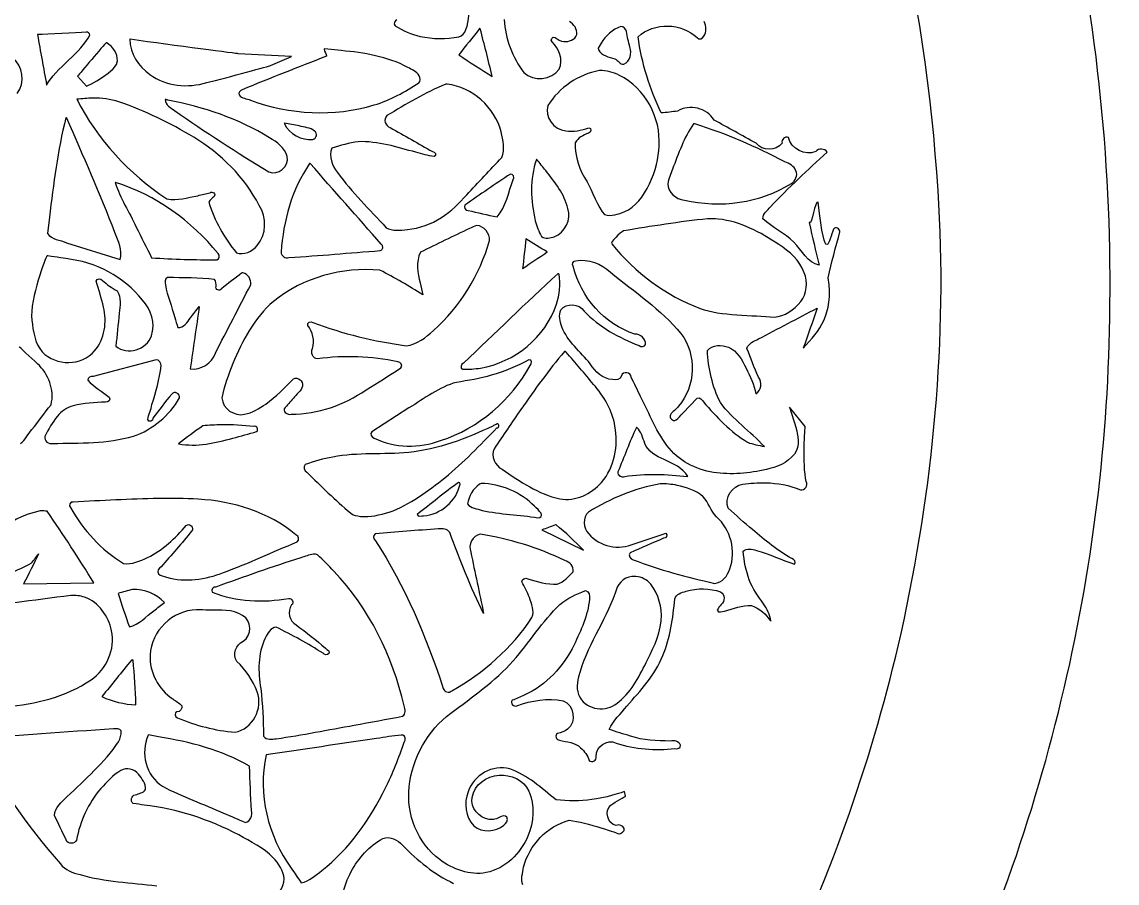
# Model space of a CAD drawing. Extents: x -3 to 431, y -1 to 430.
# Drawn here: x 299.1 to 430.6, y 142.6 to 246 of the extents above; entities that cross this region are included whole.
import ezdxf

# ---------------------------------------------------------------- set-up
doc = ezdxf.new("R2010")
doc.units = 0
doc.layers.add('Copie_de_Calque_1', color=7, linetype='CONTINUOUS')

msp = doc.modelspace()

# ---------------------------------------------------------------- linework, layer by layer
at = {"layer": 'Copie_de_Calque_1', "color": 7}
for points in [[(306.84494, 244.77928)], [(371.04807, 245.44134)], [(368.48556, 240.15627)], [(350.02857, 238.53118)], [(307.66525, 236.8633)], [(316.34299, 236.6797)], [(304.42893, 234.49609)], [(379.79025, 233.77352)], [(357.79807, 227.74412)], [(381.47585, 222.37502)], [(352.88397, 221.2053)], [(325.51682, 215.84009)], [(359.259, 216.41819)], [(363.50121, 215.78735)], [(315.26096, 205.43571)], [(360.02463, 205.45331)], [(364.28049, 206.44355)], [(323.09103, 197.66422)], [(355.68674, 197.50407)], [(351.57932, 190.72286)], [(354.10471, 190.51782)], [(375.79028, 190.56268)], [(315.52463, 188.8068)], [(301.34688, 187.32243)], [(349.14184, 185.17598)], [(334.13791, 182.133)], [(372.37619, 179.45332)], [(312.42502, 177.90063)], [(305.03635, 177.17016)], [(320.10276, 175.42392)], [(312.30393, 169.42189)], [(310.12033, 161.15632)], [(344.67502, 160.41408)]]:
    msp.add_lwpolyline(points, close=True, dxfattribs=at)
for points in [[(354.17307, 245.18748), (354.12817, 245.20118), (354.10275, 245.1992)], [(309.32346, 243.48825), (309.28246, 243.49225), (309.24533, 243.48435)], [(312.15939, 243.92185), (312.11643, 243.91989)], [(328.9758, 240.76755), (331.53192, 241.83773), (325.11927, 242.18201)], [(337.49432, 242.55436), (335.48357, 242.76364), (335.4465, 242.73239)], [(305.8258, 239.48461), (306.90653, 238.27209)], [(330.64963, 233.834), (330.66135, 233.78713)], [(333.76291, 228.99998), (333.72381, 229.01368), (333.68869, 229.00779)], [(360.96603, 229.48826), (360.93483, 229.49826), (360.91916, 229.49607)], [(310.36838, 226.74606), (310.35861, 226.74216)], [(302.4409, 222.55289), (302.20627, 220.61721)], [(304.50786, 219.50858), (310.95432, 217.48244)], [(302.19455, 217.92399), (302.10275, 217.85177)], [(315.26096, 205.43571), (307.69455, 203.44743)], [(378.50015, 199.03946), (380.23655, 200.83202)], [(345.61954, 199.67599), (341.15353, 196.8166)], [(393.19125, 197.42887), (391.30685, 199.75351), (392.09825, 197.23282)], [(372.97189, 197.34391), (372.93283, 197.34)], [(363.27072, 185.62911), (363.23552, 185.63311), (363.20236, 185.62911)], [(361.57541, 185.0295), (366.56369, 182.592)], [(299.32735, 178.55682), (307.78048, 178.6701)], [(315.53195, 160.20173), (314.33908, 160.42388), (314.30393, 160.38872)], [(371.60893, 153.08786), (371.50737, 153.62302)]]:
    msp.add_lwpolyline(points, dxfattribs=at)
for points in [[(429.72255, 208.86868), (430.63995, 244.04867), (423.09655, 279.52236), (407.24865, 310.98947)], [(409.13759, 225.77865), (407.66838, 249.26327), (402.16116, 272.685), (392.49344, 294.20397)], [(352.4389, 245.07424), (352.89418, 246.16317), (352.93878, 247.42682), (352.5227, 248.53508)], [(344.16916, 246.26551), (343.88566, 246.1649), (343.7203, 245.77384), (343.9758, 245.55262)], [(357.03054, 246.28444), (357.20522, 243.99595), (358.00437, 241.73162), (359.41534, 239.91289)], [(365.75388, 244.4789), (365.88498, 245.14112), (365.39152, 245.72759), (364.87329, 246.06846)], [(373.1213, 244.23037), (375.05856, 245.9854), (378.33075, 245.91855), (380.21315, 244.11318)], [(381.01275, 244.28873), (381.39885, 244.79883), (381.31245, 245.50687), (381.07275, 246.06045)], [(306.84494, 244.77928), (305.60992, 244.64017), (302.25206, 244.57035), (301.01343, 244.47264)], [(307.28049, 244.41795), (307.31749, 244.65361), (307.05053, 244.80542), (306.84494, 244.77928)], [(343.9758, 245.55262), (344.88809, 244.95858), (345.89686, 244.49987), (346.96487, 244.26789)], [(354.10275, 245.1992), (353.25439, 244.15929), (352.41733, 243.11004), (351.6008, 242.0449)], [(351.60573, 244.23089), (352.01762, 244.33079), (352.35009, 244.65864), (352.4389, 245.07424)], [(355.60861, 239.43357), (355.15251, 241.35706), (354.67142, 243.27453), (354.17307, 245.18748)], [(371.04807, 245.44134), (370.04447, 245.11113), (369.24357, 244.32053), (368.68796, 243.44001)], [(371.74249, 244.84981), (371.64379, 245.14452), (371.39584, 245.47473), (371.04807, 245.44134)], [(372.13986, 242.99993), (371.95912, 243.6054), (371.85307, 244.23023), (371.74249, 244.84981)], [(301.01343, 244.47264), (301.37736, 242.45831), (301.74129, 240.44399), (302.10522, 238.42967)], [(302.10522, 238.42967), (303.17703, 240.39837), (306.34603, 242.37958), (307.28049, 244.41795)], [(309.24533, 243.48435), (308.45202, 242.62871), (305.8258, 239.48461), (305.8258, 239.48461)], [(310.62685, 241.34269), (310.60665, 242.21897), (310.09262, 243.06667), (309.32346, 243.48825)], [(312.11643, 243.91989), (312.08073, 242.20776), (313.1432, 240.65204), (314.49644, 239.68613)], [(325.11927, 242.18201), (325.11927, 242.18201), (317.3613, 243.16551), (312.15939, 243.92185)], [(346.96487, 244.26789), (348.48563, 243.9168), (350.07847, 243.94356), (351.60573, 244.23089)], [(362.79807, 243.59564), (362.56638, 243.84012), (362.82327, 244.31369), (363.15194, 244.12041)], [(363.64572, 240.33978), (364.16226, 241.45707), (363.67912, 242.8089), (362.79807, 243.59564)], [(363.15194, 244.12041), (363.50279, 243.96818), (363.78974, 243.64541), (364.20041, 243.6601)], [(364.20041, 243.6601), (364.8086, 243.579), (365.5683, 243.83946), (365.75388, 244.4789)], [(368.68796, 243.44001), (368.5851, 243.18787), (368.25253, 242.90493), (368.36096, 242.6427)], [(375.9045, 235.07217), (374.50433, 237.95447), (373.57863, 241.06049), (373.1213, 244.23037)], [(380.21315, 244.11318), (380.41755, 243.79799), (380.88655, 244.00323), (381.01275, 244.28873)], [(335.4465, 242.73239), (335.4157, 242.41618), (335.7799, 242.20266), (335.70822, 241.88083)], [(345.47775, 240.54889), (343.01872, 241.84121), (340.23534, 242.32164), (337.49432, 242.55436)], [(351.6008, 242.0449), (352.93674, 241.17446), (354.27268, 240.30402), (355.60861, 239.43357)], [(368.36096, 242.6427), (368.79207, 241.96878), (369.61713, 241.74699), (370.34885, 241.57024)], [(371.40939, 240.92376), (372.18965, 241.25217), (372.40165, 242.26051), (372.13986, 242.99993)], [(298.58527, 237.40627), (299.61197, 238.69679), (299.24756, 240.74116), (297.98524, 241.74199)], [(306.90653, 238.27209), (306.90653, 238.27209), (310.78146, 240.19141), (310.62685, 241.34269)], [(321.33119, 238.73171), (323.90152, 239.32485), (328.9758, 240.76755), (328.9758, 240.76755)], [(335.70822, 241.88083), (332.32952, 240.56037), (328.93898, 239.26655), (325.60009, 237.84806)], [(370.34885, 241.57024), (370.72349, 241.3925), (370.93865, 240.87252), (371.40939, 240.92376)], [(314.49644, 239.68613), (316.44563, 238.28254), (319.06861, 238.01467), (321.33119, 238.73171)], [(346.83972, 239.5435), (346.55933, 240.06874), (345.95792, 240.25891), (345.47775, 240.54889)], [(346.79552, 238.6852), (347.0685, 238.86213), (346.97135, 239.29672), (346.83972, 239.5435)], [(359.41534, 239.91289), (360.58993, 238.80587), (362.72163, 239.00841), (363.64572, 240.33978)], [(368.48557, 240.15627), (365.94314, 239.72748), (363.65116, 238.12976), (362.28439, 235.9551)], [(370.88399, 239.59182), (370.13809, 239.94987), (369.31836, 240.18089), (368.48556, 240.15627)], [(375.64289, 231.06778), (375.88751, 234.50126), (373.99674, 238.0539), (370.88399, 239.59182)], [(341.44736, 236.03226), (343.36515, 236.60983), (345.13091, 237.58703), (346.79552, 238.6852)], [(350.02853, 238.53127), (347.54993, 237.5221), (345.2629, 236.11764), (342.96799, 234.75588)], [(350.19459, 238.53518), (350.13929, 238.53418), (350.08391, 238.53218), (350.02857, 238.53118)], [(356.6963, 232.80754), (355.90305, 235.76372), (353.24952, 238.16189), (350.19459, 238.53518)], [(307.66525, 236.8633), (307.02528, 236.8319), (306.38748, 236.7678), (305.74924, 236.71291)], [(305.74924, 236.71291), (308.22912, 231.88363), (311.98555, 227.70825), (316.56174, 224.78127)], [(310.78779, 236.4293), (309.77683, 236.7275), (308.72056, 236.88994), (307.66525, 236.8633)], [(316.68283, 236.6133), (316.57292, 236.6455), (316.46062, 236.7024), (316.34299, 236.6797)], [(325.60009, 237.84806), (325.35369, 237.78136), (325.03736, 237.50259), (325.23166, 237.23435)], [(325.23166, 237.23435), (325.55857, 236.81637), (326.14166, 236.82249), (326.58557, 236.5974)], [(319.76905, 232.15371), (316.92923, 233.87427), (313.92352, 235.33365), (310.78779, 236.4293)], [(316.34299, 236.67971), (316.35859, 236.0304), (317.01168, 235.70866), (317.46914, 235.37226)], [(328.86838, 232.09768), (325.15224, 234.3853), (320.95806, 235.81141), (316.68283, 236.6133)], [(326.58557, 236.5974), (331.32099, 234.90351), (336.60789, 234.56494), (341.44736, 236.03226)], [(362.28439, 235.9551), (361.86411, 234.57625), (363.02436, 233.03983), (364.43478, 232.94338)], [(382.25415, 234.22451), (381.39185, 235.67352), (379.29315, 236.18114), (377.86155, 235.29287)], [(304.42893, 234.49611), (303.42331, 230.58009), (302.95756, 226.55491), (302.4409, 222.55289)], [(304.53439, 234.44729), (304.51149, 234.47949), (304.47239, 234.51769), (304.42893, 234.49609)], [(310.31641, 220.73187), (308.50383, 225.35121), (306.52502, 229.9026), (304.53439, 234.44729)], [(317.46914, 235.37226), (321.15626, 232.77989), (324.95949, 230.35793), (328.79611, 227.99416)], [(342.96799, 234.75588), (342.48565, 234.33673), (342.78892, 233.4741), (343.37424, 233.32814)], [(377.86155, 235.29287), (377.21005, 235.21247), (376.55899, 235.12564), (375.9045, 235.07217)], [(387.29125, 231.44131), (385.61225, 232.36904), (383.93315, 233.29678), (382.25415, 234.22451)], [(332.44575, 233.52568), (331.85072, 233.64899), (331.24938, 233.73752), (330.64963, 233.834)], [(330.66135, 233.78713), (331.26406, 232.52516), (332.70867, 231.77165), (334.08713, 231.89455)], [(334.28787, 232.9031), (333.78248, 233.35198), (333.06087, 233.33458), (332.44575, 233.52568)], [(334.08713, 231.89455), (334.50794, 232.00758), (334.69032, 232.65473), (334.28787, 232.9031)], [(343.37424, 233.32814), (345.06482, 232.36788), (346.75427, 231.40564), (348.4426, 230.44143)], [(356.7551, 229.7383), (357.19599, 230.71674), (356.90433, 231.81025), (356.6963, 232.80754)], [(364.43478, 232.94338), (365.36851, 232.77539), (366.32275, 232.98338), (367.20041, 233.30471)], [(367.20041, 233.30471), (367.54997, 233.27601), (367.52222, 232.65946), (367.17501, 232.65236)], [(379.79025, 233.77343), (378.63745, 232.11697), (377.98515, 230.1885), (377.24755, 228.32778)], [(379.95825, 233.76952), (379.90225, 233.77552), (379.84635, 233.77552), (379.79025, 233.77352)], [(390.73745, 229.21372), (387.27425, 231.01647), (383.68465, 232.59403), (379.95825, 233.76952)], [(327.62624, 223.96416), (325.90929, 227.41001), (323.02565, 230.16034), (319.76905, 232.15371)], [(330.98947, 229.83205), (330.7264, 230.89976), (329.76731, 231.57672), (328.86838, 232.09768)], [(339.52375, 231.63079), (338.44238, 231.49222), (337.39755, 231.16784), (336.35666, 230.85549)], [(346.45869, 230.35805), (344.1892, 230.95687), (341.89941, 231.71313), (339.52375, 231.63079)], [(365.58516, 231.49416), (365.48123, 229.81991), (366.11419, 228.18279), (367.00118, 226.79104)], [(367.17501, 232.65236), (366.5612, 232.4183), (365.88943, 232.11726), (365.58516, 231.49416)], [(390.41235, 231.44731), (389.68725, 230.47051), (388.01955, 230.46598), (387.29125, 231.44131)], [(391.18185, 232.1309), (390.78075, 232.32108), (390.26865, 231.86923), (390.41235, 231.44731)], [(394.46895, 230.43559), (393.16575, 229.88191), (391.48575, 230.74784), (391.18185, 232.1309)], [(336.35666, 230.85549), (335.93996, 229.85505), (336.38866, 228.73281), (337.03291, 227.93949)], [(348.65158, 229.83791), (347.89873, 229.90331), (347.1945, 230.20487), (346.45869, 230.35805)], [(348.4426, 230.44143), (348.75137, 230.49343), (348.9973, 229.95166), (348.65158, 229.83791)], [(371.53115, 223.23573), (373.98004, 224.26055), (375.59737, 228.4401), (375.64289, 231.06778)], [(389.02475, 223.80091), (391.16535, 226.11255), (393.50245, 228.22958), (395.82055, 230.35939)], [(395.82055, 230.35939), (395.55395, 230.83215), (394.78785, 230.87474), (394.46895, 230.43559)], [(328.79611, 227.99416), (329.8931, 227.54336), (331.27498, 228.65965), (330.98947, 229.83205)], [(333.68869, 229.00779), (331.54638, 225.88552), (330.51461, 222.11628), (330.26877, 218.36717)], [(342.29611, 219.34373), (339.43604, 222.54861), (336.60145, 225.77605), (333.76291, 228.99998)], [(352.54761, 225.2644), (353.95749, 226.74874), (355.34691, 228.25235), (356.7551, 229.7383)], [(360.91916, 229.49607), (360.104, 227.13681), (360.19774, 224.547), (360.78684, 222.14784)], [(362.04228, 228.15786), (361.68657, 228.60379), (361.32711, 229.04667), (360.96603, 229.48826)], [(392.07735, 228.1289), (391.85745, 228.70462), (391.27805, 229.00514), (390.73745, 229.21372)], [(337.03291, 227.93949), (338.78683, 225.56292), (340.87453, 223.46448), (342.88205, 221.30666)], [(357.79807, 227.74412), (355.96124, 226.53085), (354.15427, 225.27339), (352.34103, 224.02537)], [(358.13986, 227.08201), (358.33238, 227.32615), (358.14786, 227.81945), (357.79807, 227.74412)], [(364.68719, 223.61507), (364.29684, 225.36649), (363.10455, 226.76778), (362.04228, 228.15786)], [(377.24755, 228.32778), (377.05055, 227.7503), (376.78713, 227.18329), (376.68701, 226.58062)], [(391.52855, 226.61522), (392.00655, 226.933), (392.35495, 227.57009), (392.07735, 228.1289)], [(310.35861, 226.74216), (310.91788, 224.83674), (312.06177, 223.18497), (312.86574, 221.38461)], [(322.68869, 218.19333), (319.52585, 222.15401), (315.20923, 225.21214), (310.36838, 226.74606)], [(356.20041, 222.58982), (357.27295, 223.87027), (357.56265, 225.56088), (358.13986, 227.08201)], [(367.00118, 226.79104), (367.58517, 225.93028), (368.30342, 223.57996), (369.08907, 222.9008)], [(376.68701, 226.58062), (376.70491, 225.53749), (377.67415, 224.69466), (378.68085, 224.62694)], [(378.68085, 224.62694), (383.00145, 223.6143), (387.74275, 224.25833), (391.52855, 226.61522)], [(316.56174, 224.78127), (317.80258, 224.49538), (319.04203, 224.93684), (320.25704, 225.14839)], [(320.25704, 225.14839), (320.74937, 225.26095), (321.2407, 225.37773), (321.73166, 225.49611)], [(322.20822, 225.03908), (322.00286, 224.81816), (321.65796, 224.69113), (321.59103, 224.36721)], [(321.73166, 225.49611), (321.98247, 225.78269), (322.49133, 225.29972), (322.20822, 225.03908)], [(349.51633, 222.52164), (350.67447, 223.25726), (351.64641, 224.23959), (352.54761, 225.2644)], [(404.70261, 172.61299), (408.54354, 190.03299), (410.32295, 208.01789), (409.13759, 225.77865)], [(321.59103, 224.36721), (322.26154, 222.14317), (323.43526, 220.09082), (324.90158, 218.2969)], [(327.37599, 219.15558), (328.54054, 220.4593), (328.56398, 222.5289), (327.62624, 223.96416)], [(352.34103, 224.02537), (352.14274, 223.77136), (352.39243, 223.33795), (352.71213, 223.38475)], [(363.05586, 220.22793), (364.34486, 220.72711), (365.14737, 222.28837), (364.68719, 223.61507)], [(388.11355, 222.38673), (388.06955, 223.01412), (388.67785, 223.36947), (389.02475, 223.80091)], [(394.74625, 224.37847), (394.35755, 224.55597), (394.01795, 221.64525), (393.68575, 221.91017)], [(396.58815, 221.14647), (396.05425, 219.84934), (395.62595, 216.37695), (394.74625, 224.37847)], [(345.4204, 221.07689), (346.87129, 221.24606), (348.2972, 221.70554), (349.51633, 222.52164)], [(352.71213, 223.38475), (353.87123, 223.10391), (355.03636, 222.84908), (356.20041, 222.58982)], [(369.08907, 222.9008), (369.90527, 222.58259), (370.75872, 222.9717), (371.53115, 223.23573)], [(381.47585, 222.37499), (378.08645, 222.0173), (374.72087, 221.47265), (371.35861, 220.92187)], [(382.75445, 222.33392), (382.33005, 222.37662), (381.90205, 222.38612), (381.47585, 222.37502)], [(390.00605, 219.28542), (387.82745, 220.76017), (385.41305, 222.06287), (382.75445, 222.33392)], [(391.82735, 219.56741), (390.70075, 220.66309), (389.24005, 221.29105), (388.11355, 222.38673)], [(312.86574, 221.38461), (313.48185, 220.15614), (314.09797, 218.92766), (314.71408, 217.69919)], [(342.88205, 221.30666), (343.65452, 220.88616), (344.5796, 220.97861), (345.4204, 221.07689)], [(352.884, 221.2053), (350.91223, 220.27991), (348.95737, 219.31922), (346.99924, 218.36545)], [(353.7414, 221.57444), (353.45559, 221.45139), (353.16978, 221.32834), (352.88397, 221.2053)], [(355.27655, 219.75217), (355.35585, 220.63518), (354.63214, 221.5146), (353.7414, 221.57444)], [(360.78684, 222.14784), (360.97036, 221.4951), (361.18078, 220.82854), (361.54587, 220.25633)], [(371.35861, 220.92187), (371.03967, 220.76363), (369.67851, 219.51391), (369.97884, 219.35875)], [(393.68575, 221.91017), (394.01915, 220.19424), (394.46015, 218.50201), (394.87525, 216.8047)], [(397.36355, 220.81054), (397.39155, 221.18571), (396.83615, 221.45392), (396.58815, 221.14647)], [(302.20627, 220.61721), (302.74853, 219.88707), (303.72148, 219.81976), (304.50786, 219.50858)], [(310.95432, 217.48244), (311.24925, 218.60709), (310.70435, 219.70358), (310.31641, 220.73187)], [(348.57786, 208.97937), (351.77066, 211.83956), (354.11947, 215.62557), (355.27655, 219.75217)], [(359.66135, 219.97288), (359.52723, 218.78798), (359.39312, 217.60308), (359.259, 216.41819)], [(362.21213, 218.39475), (361.36187, 218.92079), (360.51161, 219.44683), (359.66135, 219.97288)], [(361.54587, 220.25633), (361.97085, 219.88925), (362.57839, 220.08795), (363.05586, 220.22793)], [(395.96315, 215.30663), (396.36345, 217.15753), (396.85825, 218.98605), (397.36355, 220.81054)], [(324.90158, 218.2969), (325.8044, 217.95874), (326.78905, 218.46731), (327.37599, 219.15558)], [(330.26877, 218.36717), (330.25977, 217.90247), (330.79369, 217.58222), (331.21153, 217.74527)], [(331.21153, 217.74527), (334.86216, 217.92885), (338.5004, 218.29032), (342.14572, 218.55076)], [(342.14572, 218.55076), (342.51169, 218.59356), (342.61294, 219.16659), (342.29611, 219.34373)], [(346.99924, 218.36545), (346.42559, 217.21062), (346.62644, 215.86368), (346.96014, 214.67014)], [(359.259, 216.41819), (360.24338, 217.07704), (361.22775, 217.7359), (362.21213, 218.39475)], [(369.97884, 219.35875), (372.76901, 215.92418), (376.42048, 213.13944), (380.59605, 211.6228)], [(393.07145, 215.90394), (392.54305, 217.38481), (391.31415, 218.482), (390.00605, 219.28542)], [(394.87525, 216.8047), (393.48465, 217.08005), (392.79425, 218.60983), (391.82735, 219.56741)], [(302.10275, 217.85177), (302.10275, 217.85177), (300.04112, 212.84842), (300.33984, 210.20815)], [(304.42224, 217.59827), (303.68015, 217.71008), (302.19455, 217.92399), (302.19455, 217.92399)], [(313.62453, 212.60274), (311.41879, 215.44808), (307.97443, 217.20095), (304.42224, 217.59827)], [(314.71408, 217.69919), (317.31976, 217.50041), (319.93416, 217.46975), (322.54611, 217.44138)], [(322.54611, 217.44138), (322.88262, 217.49768), (322.96311, 218.01126), (322.68869, 218.19333)], [(365.34786, 216.67577), (365.1435, 216.90748), (365.32146, 217.38283), (365.65841, 217.32421)], [(365.65841, 217.32421), (367.15987, 217.63037), (368.71981, 216.99303), (369.79609, 215.95139)], [(325.51682, 215.84008), (324.70179, 215.22662), (323.89972, 214.5963), (323.09689, 213.96704)], [(325.68478, 215.90649), (325.62878, 215.88439), (325.57281, 215.86219), (325.51682, 215.84009)], [(326.61447, 214.45532), (326.71407, 215.07808), (326.29085, 215.73504), (325.68478, 215.90649)], [(342.13007, 216.20139), (337.60678, 216.60647), (332.88746, 215.33871), (329.34183, 212.45924)], [(347.29022, 213.24631), (345.60225, 214.28561), (343.90604, 215.31742), (342.13007, 216.20139)], [(363.50119, 215.78738), (359.66574, 212.2757), (355.94992, 208.63691), (352.17697, 205.05886)], [(363.32138, 212.11503), (363.7126, 213.27491), (363.81514, 214.52831), (363.63793, 215.73855)], [(363.63793, 215.73855), (363.61243, 215.78725), (363.54933, 215.79355), (363.50121, 215.78735)], [(372.74435, 208.53905), (369.08445, 209.71849), (366.22947, 212.95413), (365.34786, 216.67577)], [(369.79609, 215.95139), (372.70908, 213.61295), (375.8598, 211.49599), (378.26195, 208.59569)], [(392.65125, 212.42862), (393.38615, 213.41004), (393.54775, 214.77478), (393.07145, 215.90394)], [(308.05783, 214.89474), (308.12493, 215.23304), (308.65869, 215.28199), (308.81174, 214.98454)], [(308.94208, 211.7835), (308.72008, 212.84032), (308.33341, 213.85222), (308.05783, 214.89474)], [(308.81174, 214.98454), (309.33876, 214.48701), (309.95136, 214.0948), (310.56174, 213.70914)], [(316.62619, 215.32836), (316.25883, 215.2036), (316.32338, 214.73327), (316.37941, 214.43313)], [(316.37941, 214.43313), (316.59322, 213.09723), (317.15164, 211.85183), (317.48952, 210.54751)], [(322.28049, 215.10766), (320.40277, 215.31053), (318.51186, 215.29125), (316.62619, 215.32836)], [(322.45432, 214.22876), (322.43182, 214.52341), (322.50172, 214.87007), (322.28049, 215.10766)], [(322.36838, 206.2561), (323.78374, 208.98917), (325.19911, 211.72225), (326.61447, 214.45532)], [(346.96014, 214.67014), (347.07017, 214.19553), (347.1802, 213.72092), (347.29022, 213.24631)], [(392.96505, 206.84765), (394.90525, 209.01141), (396.59995, 210.76111), (395.96315, 215.30663)], [(310.56174, 213.70914), (311.11294, 212.92546), (310.922, 211.91952), (310.82736, 211.03336)], [(323.09689, 213.96704), (322.9351, 213.64071), (322.34129, 213.88184), (322.45432, 214.22876)], [(307.86579, 206.51748), (309.10117, 207.94049), (309.3695, 209.99324), (308.94208, 211.7835)], [(314.6926, 208.34), (315.20898, 209.81635), (314.6711, 211.49342), (313.62453, 212.60274)], [(320.43869, 211.86157), (320.07955, 209.36552), (319.71627, 206.87008), (319.34885, 204.37524)], [(319.37896, 210.47067), (319.7322, 210.9343), (320.08545, 211.39793), (320.43869, 211.86157)], [(329.34183, 212.45924), (327.06673, 210.47238), (325.59781, 207.75151), (324.47133, 204.98969)], [(354.21215, 204.45925), (358.30987, 205.15739), (361.98947, 208.15073), (363.32138, 212.11503)], [(363.83614, 211.4453), (364.52566, 212.30345), (366.04091, 212.21781), (366.63888, 211.29687)], [(389.47385, 210.5664), (390.74875, 210.6623), (391.85905, 211.47016), (392.65125, 212.42862)], [(310.82736, 211.03336), (310.69195, 209.71305), (310.55653, 208.39274), (310.42111, 207.07243)], [(317.48952, 210.54751), (317.61646, 210.13787), (317.74339, 209.72824), (317.87033, 209.3186)], [(317.87033, 209.3186), (318.57333, 209.31766), (319.01898, 209.9527), (319.37896, 210.47067)], [(363.95607, 209.42399), (363.71727, 210.06251), (363.60284, 210.78784), (363.83614, 211.4453)], [(366.63888, 211.29687), (368.4634, 209.40579), (370.79875, 208.07849), (373.24825, 207.17187)], [(380.59605, 211.6228), (382.99445, 210.70023), (386.91945, 210.83964), (389.47385, 210.5664)], [(387.58505, 207.95579), (389.92985, 209.18797), (392.27465, 210.42015), (394.61935, 211.65233)], [(394.61935, 211.65233), (394.08305, 210.04561), (393.53405, 208.44311), (392.96505, 206.84765)], [(300.33984, 210.20815), (300.49412, 208.87798), (300.67926, 207.44244), (301.58908, 206.39083)], [(333.45624, 209.57444), (333.34248, 209.91015), (333.85929, 210.18015), (334.08514, 209.9221)], [(334.04218, 206.79319), (334.32662, 207.74276), (334.06878, 208.80786), (333.45624, 209.57444)], [(334.08514, 209.9221), (337.69688, 208.57314), (341.46534, 207.65351), (345.28632, 207.1467)], [(367.39164, 204.96468), (366.19548, 206.40476), (364.67421, 207.64811), (363.95607, 209.42399)], [(310.42111, 207.07243), (311.78807, 205.95596), (314.16022, 206.65353), (314.6926, 208.34)], [(345.28632, 207.1467), (346.59388, 207.25333), (347.6335, 208.15312), (348.57786, 208.97937)], [(374.03341, 207.28905), (374.02841, 207.96006), (373.41201, 208.54906), (372.74435, 208.53905)], [(378.26195, 208.59569), (380.20355, 206.09312), (380.03865, 202.25395), (377.96595, 199.87788)], [(386.19755, 206.81054), (386.35165, 207.46258), (387.06495, 207.671), (387.58505, 207.95579)], [(406.32805, 117.16836), (420.85895, 145.46597), (429.04975, 177.0463), (429.72255, 208.86868)], [(300.99728, 204.98261), (300.27843, 205.67463), (298.80783, 207.02363), (298.80783, 207.02363)], [(301.58908, 206.39083), (303.21561, 204.67439), (306.32467, 204.69766), (307.86579, 206.51748)], [(334.64764, 205.55881), (334.07051, 205.57711), (333.75769, 206.32617), (334.04218, 206.79319)], [(364.49924, 206.38105), (364.44054, 206.43155), (364.35953, 206.48134), (364.28049, 206.44355)], [(373.24825, 207.17187), (373.4742, 206.97878), (373.90116, 206.99039), (374.03341, 207.28905)], [(381.45535, 206.5664), (382.06715, 207.28859), (383.16575, 207.29295), (383.98075, 206.95116)], [(383.01395, 200.31444), (382.03145, 202.24729), (381.54565, 204.40709), (381.45535, 206.5664)], [(383.98075, 206.95116), (385.04425, 206.50451), (385.63175, 205.43482), (386.08855, 204.43722)], [(387.59205, 203.37108), (387.06565, 204.49175), (386.64735, 205.6582), (386.19755, 206.81054)], [(315.86447, 204.72672), (315.81467, 205.03519), (315.6571, 205.49362), (315.26096, 205.43571)], [(319.34885, 204.37524), (320.63359, 204.16951), (321.95894, 205.03707), (322.36838, 206.2561)], [(344.2785, 205.2053), (341.12119, 205.87896), (337.84537, 206.0168), (334.64764, 205.55881)], [(344.64764, 204.47092), (344.90406, 204.73513), (344.64164, 205.24944), (344.2785, 205.2053)], [(360.02463, 205.45331), (358.58354, 204.68997), (357.0765, 204.04687), (355.50461, 203.60585)], [(364.28049, 206.44355), (362.40825, 204.23092), (360.71943, 201.87027), (359.0612, 199.4952)], [(360.17502, 204.77753), (360.42197, 204.92626), (360.38692, 205.51025), (360.02463, 205.45331)], [(367.77348, 202.49768), (366.69496, 203.80274), (365.59759, 205.09352), (364.49924, 206.38105)], [(302.63986, 200.0666), (303.10527, 201.84678), (302.32868, 203.77525), (300.99728, 204.98261)], [(314.76136, 200.07348), (315.22476, 201.59919), (315.66705, 203.14029), (315.86447, 204.72672)], [(324.47133, 204.98969), (323.94317, 203.64994), (323.41247, 202.28999), (323.16617, 200.868)], [(340.46746, 201.82923), (341.8674, 202.69941), (343.25672, 203.58646), (344.64764, 204.47092)], [(349.41916, 195.7541), (353.9781, 197.25068), (357.88255, 200.57173), (360.17502, 204.77753)], [(352.17697, 205.05886), (351.83339, 205.01266), (351.71127, 204.39942), (352.09887, 204.32644)], [(352.09887, 204.32644), (352.80375, 204.26684), (353.51407, 204.36154), (354.21215, 204.45925)], [(370.03426, 203.07254), (368.88481, 203.16734), (367.97208, 204.02622), (367.39164, 204.96468)], [(372.28927, 203.37694), (372.30037, 203.9728), (371.27064, 204.11167), (371.14279, 203.52147)], [(386.08855, 204.43722), (386.58955, 203.46649), (387.08135, 202.46525), (387.25805, 201.37694)], [(307.69455, 203.44743), (307.4155, 203.47573), (307.00802, 203.33246), (307.04025, 202.99039)], [(307.04025, 202.99039), (307.7992, 202.18255), (308.80189, 201.67165), (309.63791, 200.95524)], [(328.43684, 200.14062), (329.65953, 201.00066), (330.66625, 202.11916), (331.73597, 203.14956)], [(331.73597, 203.14956), (332.26465, 203.48117), (332.99128, 202.88317), (332.82147, 202.29514)], [(351.328, 202.74482), (349.2085, 202.18349), (347.46277, 200.79535), (345.61954, 199.67599)], [(355.50461, 203.60585), (354.13769, 203.20873), (352.73454, 202.94943), (351.328, 202.74482)], [(371.14279, 203.52147), (371.00228, 203.06754), (370.43974, 202.96994), (370.03426, 203.07254)], [(373.43291, 201.04108), (373.05486, 201.82125), (372.67234, 202.59923), (372.28927, 203.37694)], [(387.25805, 201.37694), (387.93305, 201.76858), (388.05975, 202.77294), (387.59205, 203.37108)], [(317.12814, 201.33219), (316.31507, 200.4161), (315.61776, 199.40705), (314.88205, 198.42985)], [(318.05393, 200.88102), (318.22156, 201.3771), (317.4132, 201.77642), (317.12814, 201.33219)], [(331.47772, 198.92991), (334.68859, 198.89911), (337.82297, 200.05454), (340.46746, 201.82923)], [(332.82147, 202.29514), (332.70209, 201.66791), (332.10113, 201.3267), (331.74683, 200.84215)], [(370.3533, 197.50262), (370.025, 199.38354), (369.0275, 201.08277), (367.77348, 202.49768)], [(300.35271, 197.07249), (301.12803, 198.06058), (301.8809, 199.06596), (302.63986, 200.0666)], [(305.28635, 199.92789), (304.54411, 199.72165), (303.8764, 199.28362), (303.40353, 198.67399)], [(309.19846, 200.37125), (307.88935, 200.30165), (306.55601, 200.28925), (305.28635, 199.92789)], [(309.63791, 200.95524), (309.83766, 200.67418), (309.49775, 200.32513), (309.19846, 200.37125)], [(312.53457, 196.29234), (314.85799, 197.07137), (316.84345, 198.7574), (318.05393, 200.88102)], [(314.26682, 198.2736), (314.26882, 198.91128), (314.68329, 199.45006), (314.76136, 200.07348)], [(323.16617, 200.868), (323.23367, 199.57275), (324.65168, 198.65138), (325.87947, 198.9093)], [(325.87947, 198.9093), (326.82395, 199.08353), (327.64153, 199.63315), (328.43684, 200.14062)], [(331.74683, 200.84215), (331.36864, 200.42106), (330.99619, 199.99491), (330.62616, 199.56663)], [(376.87637, 194.83043), (375.34267, 196.66398), (374.50896, 198.93578), (373.43291, 201.04108)], [(377.96595, 199.87788), (377.66895, 199.51883), (377.29545, 199.22516), (377.00411, 198.86522)], [(380.23655, 200.83202), (380.56545, 201.00134), (380.81705, 200.62458), (380.98655, 200.40038)], [(380.98655, 200.40038), (382.52815, 198.56699), (384.21455, 196.8038), (386.27565, 195.55077)], [(388.28535, 195.04296), (386.58405, 196.85574), (384.49295, 198.29383), (383.01395, 200.31444)], [(303.40353, 198.67399), (302.79002, 197.94282), (302.33157, 197.09976), (301.90158, 196.25211)], [(330.62616, 199.56663), (330.56666, 199.12563), (331.08263, 198.79799), (331.47772, 198.92991)], [(359.0612, 199.4952), (357.98475, 197.93052), (356.90598, 196.36481), (355.85665, 194.78318)], [(377.00411, 198.86522), (376.80003, 198.47264), (377.30335, 198.00869), (377.68255, 198.23733)], [(377.68255, 198.23733), (378.00775, 198.44312), (378.20935, 198.79071), (378.50015, 199.03946)], [(314.88205, 198.42985), (314.94855, 198.09748), (314.32801, 197.89763), (314.26682, 198.2736)], [(320.85275, 197.5275), (319.87839, 196.8238), (318.92093, 196.09721), (317.96017, 195.37516)], [(323.09103, 197.66422), (322.3437, 197.64202), (321.59841, 197.57962), (320.85275, 197.5275)], [(327.00119, 197.465), (325.69979, 197.563), (324.39762, 197.68609), (323.09103, 197.66422)], [(327.32736, 196.83805), (327.62289, 197.04088), (327.33756, 197.5895), (327.00119, 197.465)], [(355.68674, 197.50407), (352.4941, 195.98351), (349.12079, 194.71052), (345.58238, 194.33626)], [(349.93741, 191.30351), (352.16217, 193.13107), (354.16692, 195.20451), (356.1633, 197.2736)], [(356.0665, 197.68836), (355.93991, 197.62696), (355.81333, 197.5655), (355.68674, 197.50407)], [(356.1633, 197.2736), (356.53441, 197.2756), (356.42436, 197.99699), (356.0665, 197.68836)], [(368.73513, 190.73714), (370.31475, 192.57112), (370.78267, 195.16283), (370.3533, 197.50262)], [(372.93283, 197.34), (372.09033, 195.59775), (371.45548, 193.76668), (370.6965, 191.98844)], [(373.94147, 195.42051), (373.67157, 196.08273), (373.51049, 196.83445), (372.97189, 197.34391)], [(393.32615, 190.82811), (392.81415, 193.00789), (393.19125, 197.42887), (393.19125, 197.42887)], [(298.95716, 195.41213), (299.55894, 195.83746), (299.85881, 196.54335), (300.35271, 197.07249)], [(301.90158, 196.25211), (301.77854, 195.73363), (302.37348, 195.26138), (302.86057, 195.41618)], [(302.86057, 195.41618), (306.09517, 195.47598), (309.39903, 195.36348), (312.53457, 196.29234)], [(317.96017, 195.37516), (320.14815, 194.94511), (322.36662, 195.48024), (324.48054, 196.03377)], [(324.48054, 196.03377), (325.43236, 196.29158), (326.3796, 196.56579), (327.32736, 196.83805)], [(341.15353, 196.8166), (340.91376, 196.56843), (341.10913, 196.10105), (341.44064, 196.05878)], [(341.44064, 196.05878), (343.90145, 194.81971), (346.85537, 194.84917), (349.41916, 195.7541)], [(392.09825, 197.23282), (392.09825, 197.23282), (392.60795, 195.40459), (392.15325, 194.57169)], [(355.85665, 194.78318), (355.41712, 193.8781), (355.93775, 192.73372), (356.81127, 192.30846)], [(376.24835, 193.46822), (375.3257, 193.87666), (374.30632, 194.41134), (373.94147, 195.42051)], [(382.57255, 191.87108), (380.41355, 192.15286), (378.25885, 193.10041), (376.87637, 194.83043)], [(386.27565, 195.55077), (386.92425, 195.30597), (387.60905, 195.18381), (388.28535, 195.04296)], [(336.46213, 193.78336), (335.33969, 193.58073), (334.23266, 193.28579), (333.16721, 192.87711)], [(345.58238, 194.33626), (342.54877, 194.04263), (339.47126, 194.35546), (336.46213, 193.78336)], [(379.10085, 191.44352), (378.48815, 192.49948), (377.30035, 192.97396), (376.24835, 193.46822)], [(392.15325, 194.57169), (391.52875, 193.35447), (390.20775, 192.70436), (388.93075, 192.39511)], [(333.16721, 192.87711), (332.8541, 192.61703), (333.08111, 192.1439), (333.35801, 191.9534)], [(356.81127, 192.30846), (358.95501, 190.85083), (361.16188, 189.33203), (363.73037, 188.75258)], [(370.6965, 191.98844), (370.6356, 191.56442), (371.16631, 191.29751), (371.52267, 191.44352)], [(388.93075, 192.39511), (386.86545, 191.85091), (384.69895, 191.65012), (382.57255, 191.87108)], [(333.35801, 191.9534), (335.07456, 190.29651), (336.75866, 188.60204), (338.59021, 187.06981)], [(343.23557, 187.16618), (345.73945, 188.04524), (347.87499, 189.67897), (349.93741, 191.30351)], [(351.57932, 190.72286), (349.85695, 189.51921), (348.2547, 188.15666), (346.58517, 186.88301)], [(351.7551, 190.53731), (351.7591, 190.62941), (351.6882, 190.75741), (351.57932, 190.72286)], [(363.73037, 188.75258), (365.60171, 188.42965), (367.51884, 189.3358), (368.73513, 190.73714)], [(371.52267, 191.44352), (374.0323, 191.81447), (376.58767, 191.7405), (379.10085, 191.44352)], [(385.68355, 190.53124), (386.59085, 190.68051), (387.51565, 190.677), (388.43245, 190.6872)], [(388.43245, 190.6872), (389.86015, 190.6589), (391.29715, 190.41012), (392.61125, 189.83788)], [(392.61125, 189.83788), (393.11645, 189.74998), (393.59455, 190.37357), (393.32615, 190.82811)], [(347.36764, 186.72789), (349.43619, 186.88843), (351.34162, 188.48681), (351.7551, 190.53731)], [(354.10471, 190.51778), (353.29541, 189.99624), (352.81445, 189.08397), (352.63791, 188.15645)], [(354.27658, 190.60762), (354.21928, 190.57772), (354.162, 190.54772), (354.10471, 190.51782)], [(360.70774, 187.87579), (359.00968, 189.54695), (356.67068, 190.59177), (354.27658, 190.60762)], [(375.79025, 190.56268), (372.72253, 190.04262), (369.81259, 188.80373), (367.16916, 187.18377)], [(377.80905, 190.38442), (377.14635, 190.52372), (376.46672, 190.5745), (375.79028, 190.56268)], [(380.94765, 189.02527), (380.09865, 189.83594), (378.90955, 190.09866), (377.80905, 190.38442)], [(383.94525, 187.63671), (383.45345, 188.86269), (384.42005, 190.32507), (385.68355, 190.53124)], [(305.29025, 188.38299), (304.94964, 188.48486), (304.70111, 187.93788), (304.99338, 187.74237)], [(315.52463, 188.80682), (312.1108, 188.72922), (308.70083, 188.54371), (305.29025, 188.38299)], [(320.30062, 188.7142), (318.71053, 188.8139), (317.1171, 188.8116), (315.52463, 188.8068)], [(332.05002, 184.4533), (328.75496, 187.14472), (324.51978, 188.51885), (320.30062, 188.7142)], [(352.63791, 188.15645), (353.05054, 187.60969), (353.78931, 187.57806), (354.39012, 187.37937)], [(382.52465, 186.60565), (381.85765, 187.31569), (381.59725, 188.30573), (380.94765, 189.02527)], [(301.34689, 187.32245), (297.39394, 186.47571), (293.97615, 183.49159), (292.60666, 179.68768)], [(302.16329, 187.28143), (301.89156, 187.30283), (301.61989, 187.33293), (301.34688, 187.32243)], [(307.78048, 178.6701), (305.98905, 181.59237), (304.10864, 184.45946), (302.16329, 187.28143)], [(304.99338, 187.74237), (306.46056, 184.98484), (308.68486, 182.64503), (311.34103, 181.00604)], [(338.59021, 187.06981), (338.91035, 186.77631), (339.37947, 186.73803), (339.79141, 186.66445)], [(339.79141, 186.66445), (340.95892, 186.54805), (342.12756, 186.82137), (343.23557, 187.16618)], [(346.58517, 186.88301), (346.65927, 186.51809), (347.1212, 186.80011), (347.36764, 186.72789)], [(354.39012, 187.37937), (356.60084, 186.89901), (358.87231, 186.83833), (361.10471, 186.50215)], [(361.47479, 187.03209), (361.27844, 187.36004), (360.95526, 187.58824), (360.70774, 187.87579)], [(361.10471, 186.50215), (361.40663, 186.44685), (361.66169, 186.76558), (361.47479, 187.03209)], [(367.16916, 187.18377), (366.42135, 186.51567), (366.53244, 185.2507), (367.21606, 184.5783)], [(386.85955, 185.06596), (385.87405, 185.90682), (384.91125, 186.77359), (383.94525, 187.63671)], [(314.23303, 181.71864), (316.06738, 182.60241), (317.56248, 184.04005), (318.86838, 185.57635)], [(318.86838, 185.57635), (319.24223, 185.91157), (319.8685, 185.2853), (319.53049, 184.91229)], [(363.20236, 185.62911), (362.65462, 185.44418), (362.11547, 185.23544), (361.57541, 185.0295)], [(366.56369, 182.592), (365.51549, 183.65582), (364.45595, 184.71599), (363.27072, 185.62911)], [(384.13005, 180.35956), (384.95765, 182.50699), (384.24615, 185.10285), (382.52465, 186.60565)], [(319.53049, 184.91229), (318.38641, 183.40572), (317.07134, 182.04202), (315.85471, 180.59588)], [(332.20627, 183.60174), (332.50443, 183.81987), (332.37554, 184.33208), (332.05002, 184.4533)], [(341.56174, 184.55879), (341.26779, 184.38702), (341.30777, 183.91177), (341.58324, 183.74239)], [(349.14182, 185.17598), (346.61479, 184.97438), (344.08809, 184.76865), (341.56174, 184.55879)], [(350.50512, 184.73653), (350.20204, 185.17163), (349.6202, 185.19266), (349.14184, 185.17598)], [(354.58519, 175.02168), (352.98179, 178.15244), (351.77487, 181.46224), (350.50512, 184.73653)], [(354.1809, 184.51778), (353.24221, 184.3684), (352.70874, 183.23792), (353.03051, 182.38106)], [(364.32152, 181.36739), (361.12132, 182.91217), (357.68543, 183.94737), (354.1809, 184.51778)], [(367.21606, 184.5783), (368.48362, 183.01306), (370.84527, 182.54407), (372.65552, 183.37909)], [(372.65552, 183.37909), (373.92784, 183.80498), (375.20128, 184.2275), (376.47583, 184.64666)], [(376.47583, 184.64666), (376.71724, 184.44591), (376.49953, 183.98099), (376.19067, 184.03729)], [(391.58515, 181.59253), (389.85015, 182.51372), (388.36955, 183.82669), (386.85955, 185.06596)], [(323.34692, 179.923), (326.35585, 181.01155), (329.24188, 182.40267), (332.20627, 183.60174)], [(341.58324, 183.74239), (345.16812, 178.27916), (347.66879, 172.19094), (349.74145, 166.01778)], [(376.19067, 184.03729), (374.85734, 183.45851), (373.52401, 182.87974), (372.19067, 182.30096)], [(385.75385, 182.46874), (386.16525, 182.91909), (386.82865, 182.71645), (387.33325, 182.5726)], [(301.12618, 182.1701), (300.59568, 180.93246), (299.95253, 179.7481), (299.32735, 178.55682)], [(300.27071, 181.03924), (300.56959, 181.40559), (300.85636, 181.7818), (301.12618, 182.1701)], [(311.34103, 181.00604), (312.36257, 180.82324), (313.31861, 181.34527), (314.23303, 181.71864)], [(332.63502, 181.69796), (329.19321, 180.62349), (325.80861, 179.37776), (322.40939, 178.17793)], [(334.13791, 182.13301), (333.62283, 182.05001), (333.13828, 181.83428), (332.63502, 181.69796)], [(334.64572, 182.0568), (334.48411, 182.1188), (334.31049, 182.1431), (334.13791, 182.133)], [(336.58581, 180.08795), (335.95921, 180.76369), (335.30892, 181.41705), (334.64572, 182.0568)], [(353.03051, 182.38106), (353.54874, 179.92793), (354.06697, 177.47481), (354.58519, 175.02168)], [(372.19067, 182.30096), (371.90821, 182.0148), (372.15787, 181.46363), (372.55005, 181.45526)], [(386.48295, 179.03623), (386.06315, 180.1342), (385.85925, 181.30176), (385.75385, 182.46874)], [(387.33325, 182.5726), (388.89665, 182.14222), (390.35405, 181.40772), (391.90425, 180.93749)], [(391.90425, 180.93749), (392.15005, 181.18269), (391.82525, 181.50306), (391.58515, 181.59253)], [(295.05187, 179.03665), (296.87216, 179.46292), (298.62939, 180.14548), (300.27071, 181.03924)], [(315.85471, 180.59588), (315.60824, 180.42068), (315.29729, 180.06672), (315.5383, 179.7658)], [(365.32152, 180.01778), (365.45378, 180.65361), (364.89317, 181.20715), (364.32152, 181.36739)], [(372.55005, 181.45526), (375.70975, 180.22426), (378.99925, 179.36778), (382.30195, 178.61932)], [(382.30195, 178.61932), (383.23115, 178.68222), (383.87705, 179.52854), (384.13005, 180.35956)], [(315.5383, 179.7658), (315.78112, 179.48931), (316.19025, 179.50333), (316.50639, 179.35664)], [(316.50639, 179.35664), (318.76304, 178.70132), (321.19339, 179.07658), (323.34692, 179.923)], [(345.02853, 163.90836), (343.65661, 169.8983), (340.83714, 175.61647), (336.58581, 180.08795)], [(359.1848, 178.81465), (359.1689, 179.14442), (359.61854, 179.34282), (359.87035, 179.15059)], [(359.87035, 179.15059), (361.02903, 178.83671), (362.20508, 178.45632), (363.42113, 178.52559)], [(363.42113, 178.52559), (364.21119, 178.7792), (364.78692, 179.41564), (365.32152, 180.01778)], [(372.37619, 179.45332), (371.34323, 179.34951), (370.55408, 178.41829), (370.38205, 177.43184)], [(374.25286, 178.92409), (373.72127, 179.32463), (373.03583, 179.49822), (372.37619, 179.45332)], [(375.9356, 174.78476), (375.8737, 176.29424), (375.38876, 177.87586), (374.25286, 178.92409)], [(388.18135, 176.17535), (387.55335, 177.08943), (386.84195, 177.97095), (386.48295, 179.03623)], [(312.42502, 177.90063), (311.84409, 177.74253), (311.26466, 177.57913), (310.68674, 177.4104)], [(316.24533, 176.32446), (315.28647, 177.38243), (313.84441, 177.94768), (312.42502, 177.90063)], [(322.40939, 178.17793), (322.10147, 178.23803), (321.81364, 177.84036), (321.99728, 177.57442)], [(321.99728, 177.57442), (324.88855, 176.38295), (328.12271, 176.29176), (331.17502, 176.80684)], [(360.07209, 176.92143), (359.81774, 177.57111), (359.49513, 178.19066), (359.1848, 178.81465)], [(363.73984, 176.09764), (364.62779, 176.85858), (365.71945, 177.31601), (366.79453, 177.74412)], [(366.79453, 177.74412), (367.25551, 177.67712), (367.35785, 177.10916), (367.275, 176.7285)], [(377.52115, 176.74607), (377.67885, 177.35443), (378.36855, 177.50928), (378.88635, 177.68357)], [(378.88635, 177.68357), (380.23605, 178.08694), (381.70645, 178.04204), (383.04065, 177.59957)], [(383.04065, 177.59957), (383.58765, 177.29735), (383.57355, 176.4496), (383.09065, 176.0942)], [(305.03635, 177.17016), (300.54884, 176.58562), (296.06186, 175.99708), (291.57541, 175.40454)], [(306.66073, 176.95713), (306.13997, 177.13426), (305.58435, 177.19411), (305.03635, 177.17016)], [(309.90904, 172.93787), (309.55808, 174.68518), (308.37747, 176.34574), (306.66073, 176.95713)], [(310.68674, 177.4104), (311.11733, 176.06476), (311.5828, 174.73074), (312.04221, 173.39477)], [(314.99827, 175.33398), (315.41396, 175.66414), (315.82964, 175.9943), (316.24533, 176.32446)], [(331.17502, 176.80684), (331.56824, 176.87144), (331.83122, 176.28209), (331.52658, 176.0295)], [(360.37816, 174.5295), (360.72142, 175.32337), (360.32626, 176.16442), (360.07209, 176.92143)], [(367.275, 176.7285), (367.13309, 174.77661), (366.24101, 172.99597), (365.4517, 171.24024)], [(370.38205, 177.43184), (369.13794, 173.99066), (366.87845, 170.97497), (365.98752, 167.39668)], [(376.09539, 169.94624), (376.96681, 172.10832), (377.33655, 174.43351), (377.52115, 176.74607)], [(312.04221, 173.39477), (313.24139, 173.6519), (314.03121, 174.66746), (314.99827, 175.33398)], [(320.10275, 175.42383), (317.23384, 175.41883), (314.65992, 172.89052), (314.53723, 170.0364)], [(321.57789, 175.41492), (321.08621, 175.42292), (320.5945, 175.43272), (320.10276, 175.42392)], [(325.63987, 174.7793), (324.42099, 175.51541), (322.9457, 175.42464), (321.57789, 175.41492)], [(331.52658, 176.0295), (330.96065, 175.27447), (331.26232, 174.08542), (332.08098, 173.64195)], [(358.11614, 169.31133), (360.05834, 171.51754), (361.63558, 174.03286), (363.73984, 176.09764)], [(383.09065, 176.0942), (382.91435, 175.87241), (382.75465, 175.63693), (382.62495, 175.38473)], [(382.62495, 175.38473), (382.79675, 175.05312), (383.22645, 175.23565), (383.50345, 175.29723)], [(383.50345, 175.29723), (384.57635, 175.55232), (385.62495, 176.04931), (386.75185, 175.95897)], [(386.75185, 175.95897), (387.72655, 175.64796), (388.47465, 174.88918), (389.06635, 174.08397)], [(389.06635, 174.08397), (389.01135, 174.85305), (388.59435, 175.5431), (388.18135, 176.17535)], [(325.71607, 171.67773), (326.81402, 172.32495), (326.76775, 174.18654), (325.63987, 174.7793)], [(332.08098, 173.64195), (333.2857, 172.74091), (334.4542, 171.79292), (335.60468, 170.82439)], [(350.74535, 165.72481), (354.57542, 167.86229), (357.97926, 170.839), (360.37816, 174.5295)], [(374.25635, 169.46199), (375.08908, 171.12531), (375.95211, 172.88034), (375.9356, 174.78476)], [(307.4465, 167.03735), (309.29103, 168.31693), (310.41108, 170.70711), (309.90904, 172.93787)], [(329.68283, 173.36344), (328.99008, 173.30034), (328.6133, 172.61861), (328.35475, 172.05266)], [(335.29816, 170.24257), (333.47835, 171.37294), (331.60591, 172.41906), (329.68283, 173.36344)], [(365.89292, 92.64244), (384.79536, 115.87704), (398.07763, 143.36349), (404.70261, 172.61299)], [(324.94654, 169.25586), (324.41403, 170.0757), (324.8261, 171.3013), (325.71607, 171.67773)], [(328.35475, 172.05266), (327.45145, 170.17403), (327.48321, 168.00697), (327.81645, 165.99326)], [(365.4517, 171.24024), (364.15183, 168.67122), (362.11797, 166.3715), (359.44798, 165.19424)], [(314.53723, 170.0364), (314.41376, 167.95347), (315.53515, 165.89827), (317.2591, 164.75444)], [(335.97775, 170.19747), (335.78955, 169.96384), (335.47291, 170.04859), (335.29816, 170.24257)], [(335.60468, 170.82439), (335.76516, 170.66058), (336.20274, 170.4695), (335.97775, 170.19747)], [(371.78417, 163.89441), (373.40335, 165.76486), (375.17901, 167.60372), (376.09539, 169.94624)], [(312.30393, 169.42193), (311.12098, 167.95969), (309.93804, 166.49745), (308.7551, 165.03521)], [(312.48361, 169.39849), (312.42551, 169.41509), (312.36537, 169.43999), (312.30393, 169.42189)], [(312.83322, 164.05474), (312.79332, 165.83988), (312.6805, 167.62367), (312.48361, 169.39849)], [(327.37623, 165.5957), (326.88982, 166.99511), (326.01861, 168.2414), (324.94654, 169.25586)], [(350.64766, 163.03514), (353.23473, 165.00194), (355.94809, 166.8638), (358.11614, 169.31133)], [(370.8357, 164.4517), (372.45845, 165.73364), (373.36458, 167.64839), (374.25635, 169.46199)], [(297.19581, 163.83288), (300.79209, 164.08759), (304.42088, 165.0184), (307.4465, 167.03735)], [(365.98752, 167.39668), (365.74528, 166.49156), (365.68384, 165.40713), (366.32346, 164.64473)], [(327.81645, 165.99326), (328.06183, 164.09668), (328.09916, 162.18235), (328.16916, 160.2736)], [(349.74145, 166.01778), (349.81495, 165.58041), (350.44498, 165.40927), (350.74535, 165.72481)], [(308.7551, 165.03521), (310.02872, 164.43461), (311.42505, 164.09431), (312.83322, 164.05474)], [(317.2591, 164.75444), (317.61221, 164.48132), (318.0307, 164.26756), (318.32845, 163.93779)], [(324.73365, 160.76172), (326.81778, 161.1421), (328.17324, 163.63717), (327.37623, 165.5957)], [(358.01133, 164.58396), (357.74311, 164.2578), (358.21106, 163.72361), (358.57187, 163.93748)], [(359.44798, 165.19424), (358.97461, 164.97805), (358.49133, 164.78472), (358.01133, 164.58396)], [(358.57187, 163.93748), (360.34064, 164.55983), (362.26446, 164.88338), (364.12656, 164.53514)], [(364.12656, 164.53514), (365.43439, 164.02227), (365.76802, 162.00844), (364.67008, 161.1199)], [(366.32346, 164.64473), (367.3878, 163.28805), (369.65479, 163.20272), (370.8357, 164.4517)], [(317.759, 163.20898), (317.41864, 163.11818), (317.4726, 162.52061), (317.8274, 162.50195)], [(318.32845, 163.93779), (318.48141, 163.58653), (318.12709, 163.16719), (317.759, 163.20898)], [(344.85471, 162.67008), (345.27146, 162.93657), (345.20084, 163.51577), (345.02853, 163.90836)], [(369.64414, 161.09568), (370.14287, 162.17692), (371.06677, 162.96629), (371.78417, 163.89441)], [(317.8274, 162.50195), (320.00719, 161.53052), (322.35793, 160.96108), (324.73365, 160.76172)], [(339.0489, 161.59693), (340.98477, 161.95142), (342.9198, 162.31041), (344.85471, 162.67008)], [(345.64843, 154.21396), (346.0057, 157.67619), (347.85798, 160.95193), (350.64766, 163.03514)], [(310.12033, 161.1563), (304.3806, 160.77763), (298.64324, 160.36441), (292.90549, 159.95708)], [(311.07541, 160.90241), (310.87204, 161.2207), (310.44152, 161.15249), (310.12033, 161.15632)], [(310.74924, 159.6153), (310.95667, 160.01098), (311.07136, 160.45537), (311.07541, 160.90241)], [(329.66223, 159.97683), (332.80818, 160.41326), (335.92048, 161.05478), (339.0489, 161.59693)], [(363.43906, 160.61717), (363.09545, 160.41114), (363.29806, 159.7935), (363.69101, 159.81053)], [(364.67008, 161.1199), (364.31817, 160.83609), (363.86945, 160.7226), (363.43906, 160.61717)], [(372.22548, 160.29778), (371.35576, 160.53279), (370.49861, 160.8109), (369.64414, 161.09568)], [(292.90549, 159.95708), (296.31417, 154.81125), (299.65383, 149.58068), (303.77267, 144.96099)], [(304.55002, 152.99226), (306.72571, 155.08944), (309.05564, 157.08463), (310.74924, 159.6153)], [(314.30393, 160.38872), (313.3321, 158.2969), (314.03951, 155.50069), (316.03122, 154.27057)], [(326.46603, 156.66607), (323.12956, 158.62609), (319.32265, 159.5912), (315.53195, 160.20173)], [(328.16916, 160.2736), (328.50304, 159.78739), (329.16379, 159.91658), (329.66223, 159.97683)], [(341.73309, 160.00574), (337.30658, 159.35675), (332.8829, 158.68872), (328.45822, 158.0274)], [(344.67502, 160.41412), (343.69027, 160.32112), (342.71434, 160.13546), (341.73309, 160.00574)], [(342.80777, 154.06824), (343.67592, 155.84616), (344.39416, 157.6931), (345.04416, 159.56061)], [(344.89572, 160.41608), (344.82212, 160.41542), (344.74859, 160.41508), (344.67502, 160.41408)], [(345.04416, 159.56061), (345.23972, 159.81343), (345.23936, 160.29067), (344.89572, 160.41608)], [(363.69101, 159.81053), (364.55321, 159.57126), (365.5616, 159.56078), (366.22617, 158.87889)], [(368.08945, 157.84568), (368.00215, 159.02414), (369.42689, 159.98268), (370.48594, 159.45896)], [(370.48594, 159.45896), (372.75413, 158.71712), (375.18456, 158.5331), (377.55045, 158.79686)], [(376.99622, 159.69621), (375.3922, 159.71201), (373.75372, 159.75591), (372.22548, 160.29778)], [(378.20085, 159.20115), (378.04105, 159.6942), (377.43735, 159.77274), (376.99622, 159.69621)], [(377.55045, 158.79686), (377.81915, 158.68774), (378.30155, 158.84136), (378.20085, 159.20115)], [(328.45822, 158.0274), (327.44515, 153.33394), (328.68263, 148.2879), (331.48999, 144.4284)], [(366.22617, 158.87889), (366.69274, 158.47534), (367.04296, 157.94736), (367.26328, 157.37303)], [(367.26328, 157.37303), (367.56686, 157.0299), (368.2307, 157.40943), (368.08945, 157.84568)], [(313.1327, 155.72241), (312.6434, 156.32309), (311.7067, 156.58808), (311.03015, 156.1423)], [(326.6965, 151.36528), (326.6064, 153.13161), (326.54043, 154.89903), (326.46603, 156.66607)], [(357.72417, 156.36129), (355.67934, 156.9229), (353.3879, 155.59784), (352.71609, 153.61552)], [(311.03015, 156.1423), (310.06692, 155.63271), (309.3469, 154.78552), (308.61688, 153.99834)], [(313.98947, 153.86528), (314.08837, 154.59876), (313.52217, 155.17134), (313.1327, 155.72241)], [(353.19878, 152.93943), (353.45603, 154.45466), (354.94277, 155.54252), (356.43573, 155.59806)], [(356.43573, 155.59806), (357.8472, 155.71067), (359.4063, 155.01978), (359.99337, 153.67517)], [(363.27299, 152.64058), (361.54706, 154.04327), (359.85657, 155.60398), (357.72417, 156.36129)], [(308.61688, 153.99834), (307.11137, 152.24435), (306.1282, 150.07386), (305.68829, 147.81149)], [(312.76096, 153.23443), (313.18196, 153.41248), (313.70989, 153.4584), (313.98947, 153.86528)], [(316.03122, 154.27057), (318.38275, 152.99903), (320.93055, 152.15633), (323.35543, 151.04322)], [(335.16284, 144.14077), (338.46271, 146.77673), (340.94996, 150.30374), (342.80777, 154.06824)], [(349.3164, 145.46428), (346.65749, 147.45795), (345.25122, 150.92868), (345.64843, 154.21396)], [(303.04416, 150.76374), (303.12666, 151.71653), (303.90582, 152.37505), (304.55002, 152.99226)], [(312.52072, 152.20903), (312.09768, 152.45075), (312.29428, 153.1848), (312.76096, 153.23443)], [(352.71609, 153.61552), (352.20617, 152.27393), (352.35662, 150.5885), (353.39879, 149.53673)], [(355.24175, 150.29686), (354.01486, 150.44538), (352.95004, 151.6863), (353.19878, 152.93943)], [(359.99337, 153.67517), (360.79003, 151.98259), (360.57549, 149.98454), (359.89357, 148.29211)], [(367.57687, 152.67518), (366.15345, 152.44478), (364.70252, 152.501), (363.27299, 152.64058)], [(371.50737, 153.62302), (371.50737, 153.62302), (368.93931, 152.76733), (367.57687, 152.67518)], [(369.8687, 152.01169), (370.43123, 152.39839), (371.60893, 153.08786), (371.60893, 153.08786)], [(313.81311, 152.00502), (313.38107, 152.06512), (312.9508, 152.1364), (312.52072, 152.20903)], [(325.16935, 148.43011), (321.64251, 150.29637), (317.77985, 151.54226), (313.81311, 152.00502)], [(325.97385, 149.93755), (326.58902, 150.05826), (326.89731, 150.80567), (326.6965, 151.36528)], [(370.50151, 149.55856), (369.45936, 149.77174), (369.0434, 151.32524), (369.8687, 152.01169)], [(304.4426, 147.82819), (304.01184, 148.82208), (303.5043, 149.78235), (303.04416, 150.76374)], [(323.35543, 151.04322), (324.22823, 150.67467), (325.10104, 150.30611), (325.97385, 149.93755)], [(356.59475, 150.58851), (356.17389, 150.39143), (355.71725, 150.18352), (355.24175, 150.29686)], [(357.37456, 150.54291), (357.19748, 150.83647), (356.83624, 150.7188), (356.59475, 150.58851)], [(356.99956, 149.61713), (357.29819, 149.80189), (357.60489, 150.19096), (357.37456, 150.54291)], [(359.38675, 144.56771), (360.05226, 147.22676), (362.20692, 149.47911), (364.86675, 150.18356)], [(364.86675, 150.18356), (366.94687, 149.98102), (370.8726, 148.55661), (370.8726, 148.55661)], [(353.39879, 149.53673), (354.39462, 148.64996), (356.0159, 148.77523), (356.99956, 149.61713)], [(371.44096, 149.19919), (371.29356, 149.54415), (370.84182, 149.72502), (370.50151, 149.55856)], [(370.8726, 148.55661), (370.8726, 148.55661), (371.70919, 148.8699), (371.44096, 149.19919)], [(305.68829, 147.81149), (305.50691, 147.26533), (304.64367, 147.32124), (304.4426, 147.82819)], [(329.31472, 145.69937), (328.14363, 146.89453), (326.60947, 147.62032), (325.16935, 148.43011)], [(338.67284, 144.02018), (339.56533, 145.64231), (340.83247, 147.11996), (342.48571, 147.99429)], [(342.48571, 147.99429), (343.3451, 148.33191), (344.2786, 147.83263), (344.84663, 147.18829)], [(359.89357, 148.29211), (359.01702, 146.17815), (357.16831, 144.39216), (354.89414, 143.90623)], [(344.84663, 147.18829), (346.63561, 145.35978), (348.64207, 143.69127), (350.98267, 142.61843)], [(303.77267, 144.96099), (304.32603, 144.20703), (305.23935, 143.85161), (306.12414, 143.6651)], [(330.61223, 143.15082), (330.58793, 144.14516), (329.95453, 144.99174), (329.31472, 145.69937)], [(354.89414, 143.90623), (352.91704, 143.53777), (350.88949, 144.28577), (349.3164, 145.46428)], [(306.12414, 143.6651), (309.11963, 142.80084), (312.25414, 142.68372), (315.33406, 142.33032)], [(331.48999, 144.4284), (331.89021, 143.84551), (332.29043, 143.26263), (332.69064, 142.67975)], [(332.69064, 142.67975), (333.65675, 142.87549), (334.37758, 143.60069), (335.16284, 144.14077)], [(337.84829, 138.31924), (337.24057, 140.2239), (337.71839, 142.3145), (338.67284, 144.02018)], [(359.27885, 142.43552), (358.99491, 143.1265), (359.27385, 143.87109), (359.38675, 144.56771)], [(328.63596, 140.96685), (329.76921, 140.93855), (330.66339, 142.06354), (330.61223, 143.15082)]]:
    msp.add_open_spline(points, degree=3, dxfattribs=at)

doc.saveas('drawing.dxf')
